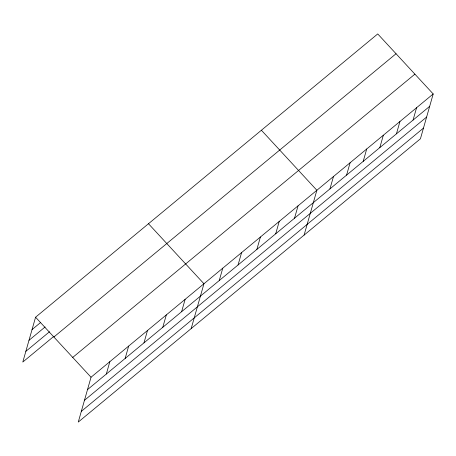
<?xml version="1.0" encoding="UTF-8"?>
<svg xmlns="http://www.w3.org/2000/svg" width="456" height="456" viewBox="0 0 456 456"><rect width="100%" height="100%" fill="white"/><g stroke="black" fill="none" stroke-linecap="round" stroke-linejoin="round"><path stroke-width="0.68" d="M433.2 93.953L91.035 377.237L78.267 422.068L420.426 138.789L433.2 93.953L377.733 33.932L35.574 317.211L22.8 362.047L53.985 336.226M106.328 374.034L109.856 361.654M125.149 358.45L128.672 346.075M143.971 342.872L147.493 330.492M162.786 327.288L166.315 314.914M181.608 311.71L185.13 299.33M191.178 328.588L203.952 283.752L148.485 223.731M219.245 280.548L222.767 268.174M238.06 264.97L241.589 252.59M256.882 249.386L260.41 237.012M275.703 233.808L279.226 221.428M294.519 218.225L298.047 205.85M304.095 235.102L316.863 190.266L261.402 130.245M329.956 188.887L333.484 176.512M346.577 175.127L350.105 162.752M363.198 161.367L366.721 148.992M379.814 147.607L383.342 135.232M396.435 133.847L399.963 121.473M413.056 120.088L416.579 107.713M32.045 329.591L40.647 322.466M28.996 340.301L45.127 326.946M25.849 351.337L49.51 331.751M53.876 337.018L396.036 53.74M72.732 357.43L414.897 74.146M87.512 389.612L429.672 106.328M84.457 400.322L426.622 117.044M81.316 411.358L423.481 128.079M35.574 317.211L91.035 377.237"/></g></svg>
